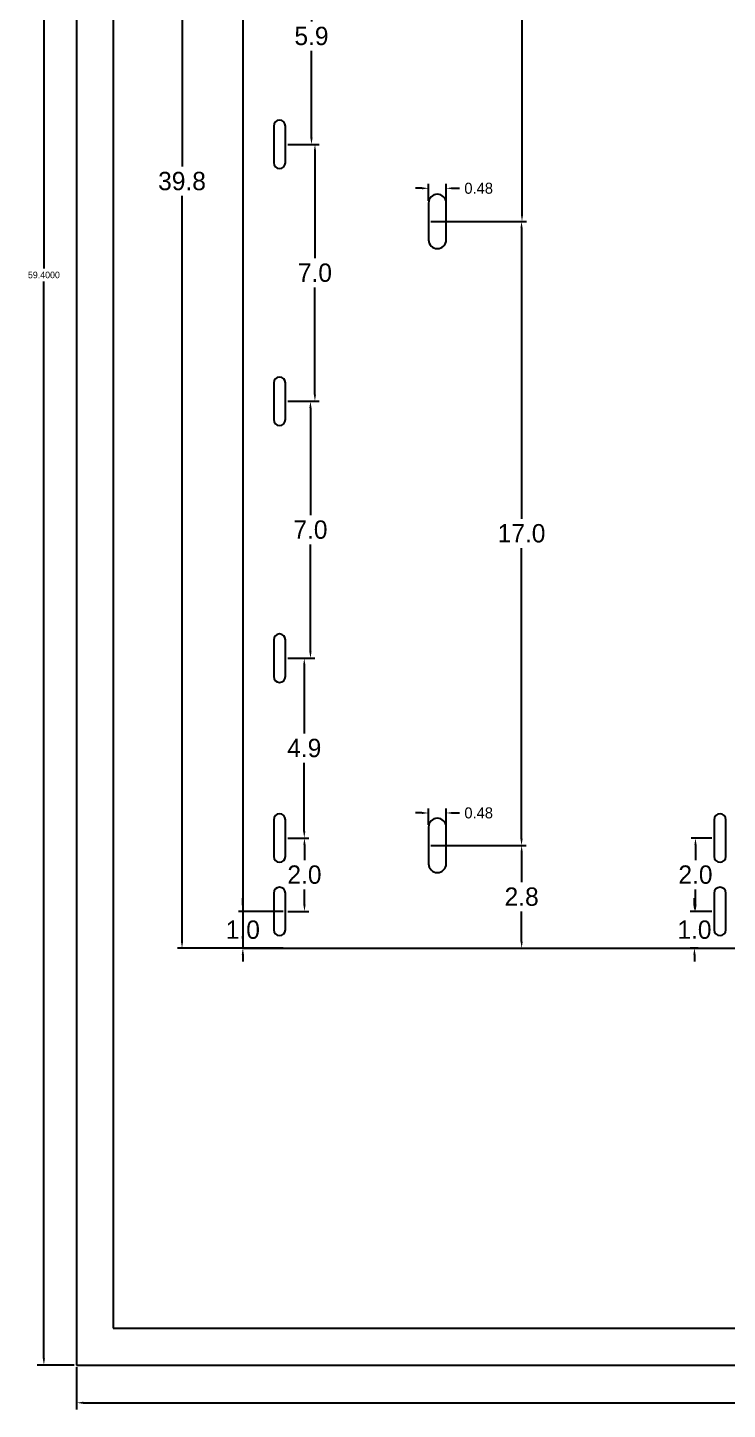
# Model space of a CAD drawing. Header units: millimetres. Extents: x -73 to 120, y 17 to 125.
# Drawn here: x 23.42 to 42.48, y 32.68 to 70.32 of the extents above; entities that cross this region are included whole.
import ezdxf
from ezdxf.lldxf.tags import DXFTag

# ---------------------------------------------------------------- set-up
doc = ezdxf.new("R2010")
doc.units = ezdxf.units.MM
doc.header["$MEASUREMENT"] = 0
tags = doc.linetypes.add('New Line1', pattern=[1.3, 1, -0.3]).pattern_tags.tags
tags[6:7] = [DXFTag(74, 4), DXFTag(75, 0), DXFTag(340, '0'), DXFTag(46, 1.0), DXFTag(50, 0.0), DXFTag(44, 0.0), DXFTag(45, 0.0)]
tags[4:5] = [DXFTag(74, 4), DXFTag(75, 0), DXFTag(340, '0'), DXFTag(46, 1.0), DXFTag(50, 0.0), DXFTag(44, 0.0), DXFTag(45, 0.0)]
doc.dimstyles.get("Standard").update_dxf_attribs({"dimtxt": 0.18, "dimasz": 0.18, "dimexe": 0.18, "dimexo": 0.0625, "dimgap": 0.09, "dimtad": 0, "dimtih": 1, "dimtoh": 1, "dimdec": 4, "dimzin": 0, "dimdsep": 46, "dimtxsty": 'Standard', "dimcen": 0.09, "dimadec": 0, "dimazin": 0, "dimtfac": 1, "dimtdec": 4, "dimtofl": 0, "dimtmove": 0, "dimatfit": 3, "dimfxl": 1, "dimtolj": 1, "dimtzin": 0, "dimarcsym": 0})

# ---------------------------------------------------------------- blocks, each defined once
blk = doc.blocks.new('*D35')
at = {"color": 0, "linetype": 'New Line1', "lineweight": -2, "transparency": 16777216}
for p, q in [((29.219, 85.045), (27.504, 85.045)), ((27.624, 84.865), (27.624, 66.542)), ((27.624, 45.425), (27.624, 65.742)), ((29.219, 45.245), (27.504, 45.245))]:
    blk.add_line(p, q, dxfattribs=at)
at = {"color": 0, "linetype": 'New Line1', "transparency": 16777216}
for points in [[(27.594, 84.865), (27.654, 84.865), (27.624, 85.045)], [(27.594, 45.425), (27.654, 45.425), (27.624, 45.245)]]:
    blk.add_solid(points, dxfattribs=at)
at = {"layer": 'Defpoints', "color": 0, "linetype": 'New Line1', "transparency": 16777216}
for p in [(27.624, 85.045), (29.281, 85.045), (29.281, 45.245)]:
    blk.add_point(p, dxfattribs=at)
at = {"color": 0, "linetype": 'New Line1', "transparency": 16777216, "insert": (27.624, 66.142), "char_height": 0.5, "width": 1.11864, "attachment_point": 5}
blk.add_mtext('\\A1;39.8', dxfattribs=at)
blk = doc.blocks.new('*D37')
at = {"color": 0, "lineweight": -2, "transparency": 16777216}
for p, q in [((24.752, 33.824), (24.752, 32.678)), ((66.752, 33.824), (66.752, 32.678)), ((24.932, 32.858), (45.182, 32.858)), ((66.572, 32.858), (46.322, 32.858))]:
    blk.add_line(p, q, dxfattribs=at)
at = {"color": 0, "transparency": 16777216}
for points in [[(24.932, 32.888), (24.932, 32.828), (24.752, 32.858)], [(66.572, 32.888), (66.572, 32.828), (66.752, 32.858)]]:
    blk.add_solid(points, dxfattribs=at)
at = {"layer": 'Defpoints', "color": 0, "transparency": 16777216}
for p in [(24.752, 33.886), (66.752, 33.886), (66.752, 32.858)]:
    blk.add_point(p, dxfattribs=at)
at = {"color": 0, "transparency": 16777216, "insert": (45.752, 32.858), "char_height": 0.18, "attachment_point": 5}
blk.add_mtext('\\A1;42.0000', dxfattribs=at)
blk = doc.blocks.new('*D38')
at = {"color": 0, "lineweight": -2, "transparency": 16777216}
for p, q in [((24.689, 93.286), (23.681, 93.286)), ((23.861, 93.106), (23.861, 63.766)), ((23.861, 34.066), (23.861, 63.406)), ((24.689, 33.886), (23.681, 33.886))]:
    blk.add_line(p, q, dxfattribs=at)
at = {"color": 0, "transparency": 16777216}
for points in [[(23.831, 93.106), (23.891, 93.106), (23.861, 93.286)], [(23.831, 34.066), (23.891, 34.066), (23.861, 33.886)]]:
    blk.add_solid(points, dxfattribs=at)
at = {"layer": 'Defpoints', "color": 0, "transparency": 16777216}
for p in [(23.861, 93.286), (24.752, 93.286), (24.752, 33.886)]:
    blk.add_point(p, dxfattribs=at)
at = {"color": 0, "transparency": 16777216, "insert": (23.861, 63.586), "char_height": 0.18, "attachment_point": 5}
blk.add_mtext('\\A1;59.4000', dxfattribs=at)
blk = doc.blocks.new('*D114')
at = {"color": 0, "linetype": 'New Line1', "lineweight": -2, "transparency": 16777216}
for p, q in [((34.404, 82.045), (37.007, 82.045)), ((36.887, 81.865), (36.887, 73.945)), ((36.887, 65.225), (36.887, 73.145)), ((34.404, 65.045), (37.007, 65.045))]:
    blk.add_line(p, q, dxfattribs=at)
at = {"color": 0, "linetype": 'New Line1', "transparency": 16777216}
for points in [[(36.857, 81.865), (36.917, 81.865), (36.887, 82.045)], [(36.857, 65.225), (36.917, 65.225), (36.887, 65.045)]]:
    blk.add_solid(points, dxfattribs=at)
at = {"layer": 'Defpoints', "color": 0, "linetype": 'New Line1', "transparency": 16777216}
for p in [(34.341, 82.045), (34.341, 65.045), (36.887, 65.045)]:
    blk.add_point(p, dxfattribs=at)
at = {"color": 0, "linetype": 'New Line1', "transparency": 16777216, "insert": (36.887, 73.545), "char_height": 0.5, "attachment_point": 5}
blk.add_mtext('\\A1;17.0', dxfattribs=at)
blk = doc.blocks.new('*D115')
at = {"color": 0, "linetype": 'New Line1', "lineweight": -2, "transparency": 16777216}
for p, q in [((34.404, 65.045), (36.994, 65.045)), ((36.874, 64.865), (36.874, 56.945)), ((36.874, 48.225), (36.874, 56.145)), ((34.404, 48.045), (36.994, 48.045))]:
    blk.add_line(p, q, dxfattribs=at)
at = {"color": 0, "linetype": 'New Line1', "transparency": 16777216}
for points in [[(36.844, 64.865), (36.904, 64.865), (36.874, 65.045)], [(36.844, 48.225), (36.904, 48.225), (36.874, 48.045)]]:
    blk.add_solid(points, dxfattribs=at)
at = {"layer": 'Defpoints', "color": 0, "linetype": 'New Line1', "transparency": 16777216}
for p in [(34.341, 65.045), (34.341, 48.045), (36.874, 48.045)]:
    blk.add_point(p, dxfattribs=at)
at = {"color": 0, "linetype": 'New Line1', "transparency": 16777216, "insert": (36.874, 56.545), "char_height": 0.5, "attachment_point": 5}
blk.add_mtext('\\A1;17.0', dxfattribs=at)
blk = doc.blocks.new('*D135')
at = {"color": 0, "linetype": 'New Line1', "lineweight": -2, "transparency": 16777216}
for p, q in [((42.059, 48.245), (41.493, 48.245)), ((41.613, 48.065), (41.613, 47.645)), ((41.613, 46.425), (41.613, 46.845)), ((42.059, 46.245), (41.493, 46.245))]:
    blk.add_line(p, q, dxfattribs=at)
at = {"color": 0, "linetype": 'New Line1', "transparency": 16777216}
for points in [[(41.583, 48.065), (41.643, 48.065), (41.613, 48.245)], [(41.583, 46.425), (41.643, 46.425), (41.613, 46.245)]]:
    blk.add_solid(points, dxfattribs=at)
at = {"layer": 'Defpoints', "color": 0, "linetype": 'New Line1', "transparency": 16777216}
for p in [(42.121, 48.245), (41.613, 46.245), (42.121, 46.245)]:
    blk.add_point(p, dxfattribs=at)
at = {"color": 0, "linetype": 'New Line1', "transparency": 16777216, "insert": (41.613, 47.245), "char_height": 0.5, "attachment_point": 5}
blk.add_mtext('\\A1;2.0', dxfattribs=at)
blk = doc.blocks.new('*D139')
at = {"color": 0, "linetype": 'New Line1', "lineweight": -2, "transparency": 16777216}
for p, q in [((41.585, 46.425), (41.585, 46.605)), ((41.684, 46.245), (41.465, 46.245)), ((41.684, 45.245), (41.465, 45.245)), ((41.585, 45.065), (41.585, 44.885))]:
    blk.add_line(p, q, dxfattribs=at)
at = {"color": 0, "linetype": 'New Line1', "transparency": 16777216}
for points in [[(41.555, 46.425), (41.615, 46.425), (41.585, 46.245)], [(41.555, 45.065), (41.615, 45.065), (41.585, 45.245)]]:
    blk.add_solid(points, dxfattribs=at)
at = {"layer": 'Defpoints', "color": 0, "linetype": 'New Line1', "transparency": 16777216}
for p in [(41.746, 46.245), (41.585, 45.245), (41.746, 45.245)]:
    blk.add_point(p, dxfattribs=at)
at = {"color": 0, "linetype": 'New Line1', "transparency": 16777216, "insert": (41.585, 45.745), "char_height": 0.5, "attachment_point": 5}
blk.add_mtext('\\A1;1.0', dxfattribs=at)
blk = doc.blocks.new('*D148')
at = {"color": 0, "linetype": 'New Line1', "lineweight": -2, "transparency": 16777216}
for p, q in [((34.404, 48.045), (36.997, 48.045)), ((36.877, 47.865), (36.877, 47.045)), ((36.877, 45.425), (36.877, 46.245)), ((34.404, 45.245), (36.997, 45.245))]:
    blk.add_line(p, q, dxfattribs=at)
at = {"color": 0, "linetype": 'New Line1', "transparency": 16777216}
for points in [[(36.847, 47.865), (36.907, 47.865), (36.877, 48.045)], [(36.847, 45.425), (36.907, 45.425), (36.877, 45.245)]]:
    blk.add_solid(points, dxfattribs=at)
at = {"layer": 'Defpoints', "color": 0, "linetype": 'New Line1', "transparency": 16777216}
for p in [(34.341, 48.045), (34.341, 45.245), (36.877, 45.245)]:
    blk.add_point(p, dxfattribs=at)
at = {"color": 0, "linetype": 'New Line1', "transparency": 16777216, "insert": (36.877, 46.645), "char_height": 0.5, "attachment_point": 5}
blk.add_mtext('\\A1;2.8', dxfattribs=at)
blk = doc.blocks.new('*D149')
at = {"color": 0, "linetype": 'New Line1', "lineweight": -2, "transparency": 16777216}
for p, q in [((34.161, 65.947), (33.981, 65.947)), ((34.341, 65.607), (34.341, 66.067)), ((34.821, 65.607), (34.821, 66.067)), ((35.001, 65.947), (35.181, 65.947))]:
    blk.add_line(p, q, dxfattribs=at)
at = {"color": 0, "linetype": 'New Line1', "transparency": 16777216}
for points in [[(34.161, 65.977), (34.161, 65.917), (34.341, 65.947)], [(35.001, 65.977), (35.001, 65.917), (34.821, 65.947)]]:
    blk.add_solid(points, dxfattribs=at)
at = {"layer": 'Defpoints', "color": 0, "linetype": 'New Line1', "transparency": 16777216}
for p in [(34.821, 65.947), (34.341, 65.545), (34.821, 65.545)]:
    blk.add_point(p, dxfattribs=at)
at = {"color": 0, "linetype": 'New Line1', "transparency": 16777216, "insert": (35.706, 65.947), "char_height": 0.3, "attachment_point": 5}
blk.add_mtext('\\A1;0.48', dxfattribs=at)
blk = doc.blocks.new('*D153')
at = {"color": 0, "linetype": 'New Line1', "lineweight": -2, "transparency": 16777216}
for p, q in [((34.341, 48.607), (34.341, 49.048)), ((34.821, 48.607), (34.821, 49.048)), ((34.161, 48.928), (33.981, 48.928)), ((35.001, 48.928), (35.181, 48.928))]:
    blk.add_line(p, q, dxfattribs=at)
at = {"color": 0, "linetype": 'New Line1', "transparency": 16777216}
for points in [[(34.161, 48.958), (34.161, 48.898), (34.341, 48.928)], [(35.001, 48.958), (35.001, 48.898), (34.821, 48.928)]]:
    blk.add_solid(points, dxfattribs=at)
at = {"layer": 'Defpoints', "color": 0, "linetype": 'New Line1', "transparency": 16777216}
for p in [(34.821, 48.928), (34.341, 48.545), (34.821, 48.545)]:
    blk.add_point(p, dxfattribs=at)
at = {"color": 0, "linetype": 'New Line1', "transparency": 16777216, "insert": (35.706, 48.928), "char_height": 0.3, "attachment_point": 5}
blk.add_mtext('\\A1;0.48', dxfattribs=at)
blk = doc.blocks.new('*D155')
at = {"color": 0, "linetype": 'New Line1', "lineweight": -2, "transparency": 16777216}
for p, q in [((29.281, 46.425), (29.281, 46.605)), ((30.379, 46.245), (29.161, 46.245)), ((30.379, 45.245), (29.161, 45.245)), ((29.281, 45.065), (29.281, 44.885))]:
    blk.add_line(p, q, dxfattribs=at)
at = {"color": 0, "linetype": 'New Line1', "transparency": 16777216}
for points in [[(29.251, 46.425), (29.311, 46.425), (29.281, 46.245)], [(29.251, 45.065), (29.311, 45.065), (29.281, 45.245)]]:
    blk.add_solid(points, dxfattribs=at)
at = {"layer": 'Defpoints', "color": 0, "linetype": 'New Line1', "transparency": 16777216}
for p in [(30.441, 46.245), (29.281, 45.245), (30.441, 45.245)]:
    blk.add_point(p, dxfattribs=at)
at = {"color": 0, "linetype": 'New Line1', "transparency": 16777216, "insert": (29.281, 45.745), "char_height": 0.5, "attachment_point": 5}
blk.add_mtext('\\A1;1.0', dxfattribs=at)
blk = doc.blocks.new('*D156')
at = {"color": 0, "linetype": 'New Line1', "lineweight": -2, "transparency": 16777216}
for p, q in [((30.504, 48.245), (31.08, 48.245)), ((30.96, 48.065), (30.96, 47.645)), ((30.96, 46.425), (30.96, 46.845)), ((30.504, 46.245), (31.08, 46.245))]:
    blk.add_line(p, q, dxfattribs=at)
at = {"color": 0, "linetype": 'New Line1', "transparency": 16777216}
for points in [[(30.93, 48.065), (30.99, 48.065), (30.96, 48.245)], [(30.93, 46.425), (30.99, 46.425), (30.96, 46.245)]]:
    blk.add_solid(points, dxfattribs=at)
at = {"layer": 'Defpoints', "color": 0, "linetype": 'New Line1', "transparency": 16777216}
for p in [(30.441, 48.245), (30.96, 48.245), (30.441, 46.245)]:
    blk.add_point(p, dxfattribs=at)
at = {"color": 0, "linetype": 'New Line1', "transparency": 16777216, "insert": (30.96, 47.245), "char_height": 0.5, "attachment_point": 5}
blk.add_mtext('\\A1;2.0', dxfattribs=at)
blk = doc.blocks.new('*D157')
at = {"color": 0, "linetype": 'New Line1', "lineweight": -2, "transparency": 16777216}
for p, q in [((30.504, 53.145), (31.075, 53.145)), ((30.955, 52.965), (30.955, 51.095)), ((30.955, 48.425), (30.955, 50.295)), ((30.504, 48.245), (31.075, 48.245))]:
    blk.add_line(p, q, dxfattribs=at)
at = {"color": 0, "linetype": 'New Line1', "transparency": 16777216}
for points in [[(30.925, 52.965), (30.985, 52.965), (30.955, 53.145)], [(30.925, 48.425), (30.985, 48.425), (30.955, 48.245)]]:
    blk.add_solid(points, dxfattribs=at)
at = {"layer": 'Defpoints', "color": 0, "linetype": 'New Line1', "transparency": 16777216}
for p in [(30.441, 53.145), (30.955, 53.145), (30.441, 48.245)]:
    blk.add_point(p, dxfattribs=at)
at = {"color": 0, "linetype": 'New Line1', "transparency": 16777216, "insert": (30.955, 50.695), "char_height": 0.5, "attachment_point": 5}
blk.add_mtext('\\A1;4.9', dxfattribs=at)
blk = doc.blocks.new('*D158')
at = {"color": 0, "linetype": 'New Line1', "lineweight": -2, "transparency": 16777216}
for p, q in [((30.504, 60.145), (31.243, 60.145)), ((31.123, 59.965), (31.123, 57.045)), ((31.123, 53.325), (31.123, 56.245)), ((30.504, 53.145), (31.243, 53.145))]:
    blk.add_line(p, q, dxfattribs=at)
at = {"color": 0, "linetype": 'New Line1', "transparency": 16777216}
for points in [[(31.093, 59.965), (31.153, 59.965), (31.123, 60.145)], [(31.093, 53.325), (31.153, 53.325), (31.123, 53.145)]]:
    blk.add_solid(points, dxfattribs=at)
at = {"layer": 'Defpoints', "color": 0, "linetype": 'New Line1', "transparency": 16777216}
for p in [(30.441, 60.145), (31.123, 60.145), (30.441, 53.145)]:
    blk.add_point(p, dxfattribs=at)
at = {"color": 0, "linetype": 'New Line1', "transparency": 16777216, "insert": (31.123, 56.645), "char_height": 0.5, "attachment_point": 5}
blk.add_mtext('\\A1;7.0', dxfattribs=at)
blk = doc.blocks.new('*D159')
at = {"color": 0, "linetype": 'New Line1', "lineweight": -2, "transparency": 16777216}
for p, q in [((30.504, 67.145), (31.365, 67.145)), ((31.245, 66.965), (31.245, 64.045)), ((31.245, 60.325), (31.245, 63.245)), ((30.504, 60.145), (31.365, 60.145))]:
    blk.add_line(p, q, dxfattribs=at)
at = {"color": 0, "linetype": 'New Line1', "transparency": 16777216}
for points in [[(31.215, 66.965), (31.275, 66.965), (31.245, 67.145)], [(31.215, 60.325), (31.275, 60.325), (31.245, 60.145)]]:
    blk.add_solid(points, dxfattribs=at)
at = {"layer": 'Defpoints', "color": 0, "linetype": 'New Line1', "transparency": 16777216}
for p in [(30.441, 67.145), (31.245, 67.145), (30.441, 60.145)]:
    blk.add_point(p, dxfattribs=at)
at = {"color": 0, "linetype": 'New Line1', "transparency": 16777216, "insert": (31.245, 63.645), "char_height": 0.5, "attachment_point": 5}
blk.add_mtext('\\A1;7.0', dxfattribs=at)
blk = doc.blocks.new('*D160')
at = {"color": 0, "linetype": 'New Line1', "lineweight": -2, "transparency": 16777216}
for p, q in [((30.504, 73.045), (31.271, 73.045)), ((31.151, 72.865), (31.151, 70.495)), ((31.151, 67.325), (31.151, 69.695)), ((30.504, 67.145), (31.271, 67.145))]:
    blk.add_line(p, q, dxfattribs=at)
at = {"color": 0, "linetype": 'New Line1', "transparency": 16777216}
for points in [[(31.121, 72.865), (31.181, 72.865), (31.151, 73.045)], [(31.121, 67.325), (31.181, 67.325), (31.151, 67.145)]]:
    blk.add_solid(points, dxfattribs=at)
at = {"layer": 'Defpoints', "color": 0, "linetype": 'New Line1', "transparency": 16777216}
for p in [(30.441, 73.045), (31.151, 73.045), (30.441, 67.145)]:
    blk.add_point(p, dxfattribs=at)
at = {"color": 0, "linetype": 'New Line1', "transparency": 16777216, "insert": (31.151, 70.095), "char_height": 0.5, "attachment_point": 5}
blk.add_mtext('\\A1;5.9', dxfattribs=at)

msp = doc.modelspace()

# ---------------------------------------------------------------- linework, layer by layer
for p, q in [((29.28145, 49.24475), (29.28145, 45.24475)), ((29.28145, 45.24475), (59.88145, 45.24475))]:
    msp.add_line(p, q)
at = {"color": 18, "true_color": 0x000000}
for points in [[(24.75169, 33.88623), (66.75169, 33.88623), (66.75169, 93.28623), (24.75169, 93.28623)], [(25.75169, 34.88623), (65.75169, 34.88623), (65.75169, 92.28623), (25.75169, 92.28623)]]:
    msp.add_lwpolyline(points, close=True, dxfattribs=at)
for points in [[(59.88145, 47.04475), (59.88145, 85.04475), (29.28145, 85.04475), (29.28145, 47.04475)], [(30.12145, 67.64475), (30.12145, 66.64475)], [(30.44145, 66.64475), (30.44145, 67.64475)], [(34.34145, 65.54475), (34.34145, 64.54475)], [(34.82145, 64.54475), (34.82145, 65.54475)], [(30.12145, 60.64475), (30.12145, 59.64475)], [(30.44145, 59.64475), (30.44145, 60.64475)], [(30.12145, 53.64475), (30.12145, 52.64475)], [(30.44145, 52.64475), (30.44145, 53.64475)], [(30.12145, 48.74475), (30.12145, 47.74475)], [(30.44145, 47.74475), (30.44145, 48.74475)], [(42.12145, 48.74475), (42.12145, 47.74475)], [(42.44145, 47.74475), (42.44145, 48.74475)], [(34.34145, 48.54475), (34.34145, 47.54475)], [(34.82145, 47.54475), (34.82145, 48.54475)], [(30.12145, 46.74475), (30.12145, 45.74475)], [(30.44145, 45.74475), (30.44145, 46.74475)], [(42.12145, 46.74475), (42.12145, 45.74475)], [(42.44145, 45.74475), (42.44145, 46.74475)]]:
    msp.add_lwpolyline(points)
for centre, radius, start, end in [((30.28145, 67.64475), 0.16, 0, 180), ((30.28145, 66.64475), 0.16, 180, 0), ((34.58145, 65.54475), 0.24, 0, 180), ((34.58145, 64.54475), 0.24, 180, 0), ((30.28145, 60.64475), 0.16, 0, 180), ((30.28145, 59.64475), 0.16, 180, 0), ((30.28145, 53.64475), 0.16, 0, 180), ((30.28145, 52.64475), 0.16, 180, 0), ((30.28145, 48.74475), 0.16, 0, 180), ((34.58145, 48.54475), 0.24, 0, 180), ((42.28145, 48.74475), 0.16, 0, 180), ((30.28145, 47.74475), 0.16, 180, 0), ((34.58145, 47.54475), 0.24, 180, 0), ((42.28145, 47.74475), 0.16, 180, 0), ((30.28145, 46.74475), 0.16, 0, 180), ((42.28145, 46.74475), 0.16, 0, 180), ((30.28145, 45.74475), 0.16, 180, 0), ((42.28145, 45.74475), 0.16, 180, 0)]:
    msp.add_arc(centre, radius, start, end)

# ---------------------------------------------------------------- dimensions: what is measured, and where the dimension line sits
dim = msp.add_linear_dim(base=(23.86091, 93.28623), p1=(24.75169, 33.88623), p2=(24.75169, 93.28623), angle=90, dimstyle='Standard')
dim.commit()
dim.dimension.update_dxf_attribs({"geometry": '*D38', "text_midpoint": (23.86091, 63.58623)})
at = {"color": 32, "linetype": 'New Line1', "true_color": 0xcd6928}
dim = msp.add_linear_dim(base=(27.62375, 85.04475), p1=(29.28145, 45.24475), p2=(29.28145, 85.04475), angle=90, dimstyle='Standard', override={"dimscale": 0, "dimtxt": 0.5, "dimexe": 0.12, "dimgap": 0.15, "dimdec": 1}, dxfattribs=at)
dim.commit()
dim.dimension.update_dxf_attribs({"geometry": '*D35', "text_midpoint": (27.62375, 66.14239), "dimtype": 160})
for base, p1, p2, picture, middle in [((36.88696, 65.04475), (34.34145, 82.04475), (34.34145, 65.04475), '*D114', (36.88696, 73.54475)), ((31.1508, 73.04475), (30.44145, 67.14475), (30.44145, 73.04475), '*D160', (31.1508, 70.09475)), ((31.24528, 67.14475), (30.44145, 60.14475), (30.44145, 67.14475), '*D159', (31.24528, 63.64475)), ((36.87364, 48.04475), (34.34145, 65.04475), (34.34145, 48.04475), '*D115', (36.87364, 56.54475)), ((31.12323, 60.14475), (30.44145, 53.14475), (30.44145, 60.14475), '*D158', (31.12323, 56.64475)), ((30.9547, 53.14475), (30.44145, 48.24475), (30.44145, 53.14475), '*D157', (30.9547, 50.69475)), ((30.95988, 48.24475), (30.44145, 46.24475), (30.44145, 48.24475), '*D156', (30.95988, 47.24475)), ((41.61336, 46.24475), (42.12145, 48.24475), (42.12145, 46.24475), '*D135', (41.61336, 47.24475)), ((36.87686, 45.24475), (34.34145, 48.04475), (34.34145, 45.24475), '*D148', (36.87686, 46.64475)), ((29.28145, 45.24475), (30.44145, 46.24475), (30.44145, 45.24475), '*D155', (29.28145, 45.74475)), ((41.58524, 45.24475), (41.74615, 46.24475), (41.74615, 45.24475), '*D139', (41.58524, 45.74475))]:
    dim = msp.add_linear_dim(base=base, p1=p1, p2=p2, angle=90, dimstyle='Standard', override={"dimtxt": 0.5, "dimexe": 0.12, "dimgap": 0.15, "dimdec": 1}, dxfattribs=at)
    dim.commit()
    dim.dimension.update_dxf_attribs({"geometry": picture, "text_midpoint": middle})
for base, p1, p2, picture, middle in [((34.82145, 65.94655), (34.34145, 65.54475), (34.82145, 65.54475), '*D149', (35.70645, 65.94655)), ((34.82145, 48.92787), (34.34145, 48.54475), (34.82145, 48.54475), '*D153', (35.70645, 48.92787))]:
    dim = msp.add_linear_dim(base=base, p1=p1, p2=p2, dimstyle='Standard', override={"dimtxt": 0.3, "dimexe": 0.12, "dimgap": 0.1, "dimdec": 2}, dxfattribs=at)
    dim.commit()
    dim.dimension.update_dxf_attribs({"geometry": picture, "text_midpoint": middle})
dim = msp.add_linear_dim(base=(66.75169, 32.85835), p1=(24.75169, 33.88623), p2=(66.75169, 33.88623), dimstyle='Standard')
dim.commit()
dim.dimension.update_dxf_attribs({"geometry": '*D37', "text_midpoint": (45.75169, 32.85835)})

doc.saveas('drawing.dxf')
